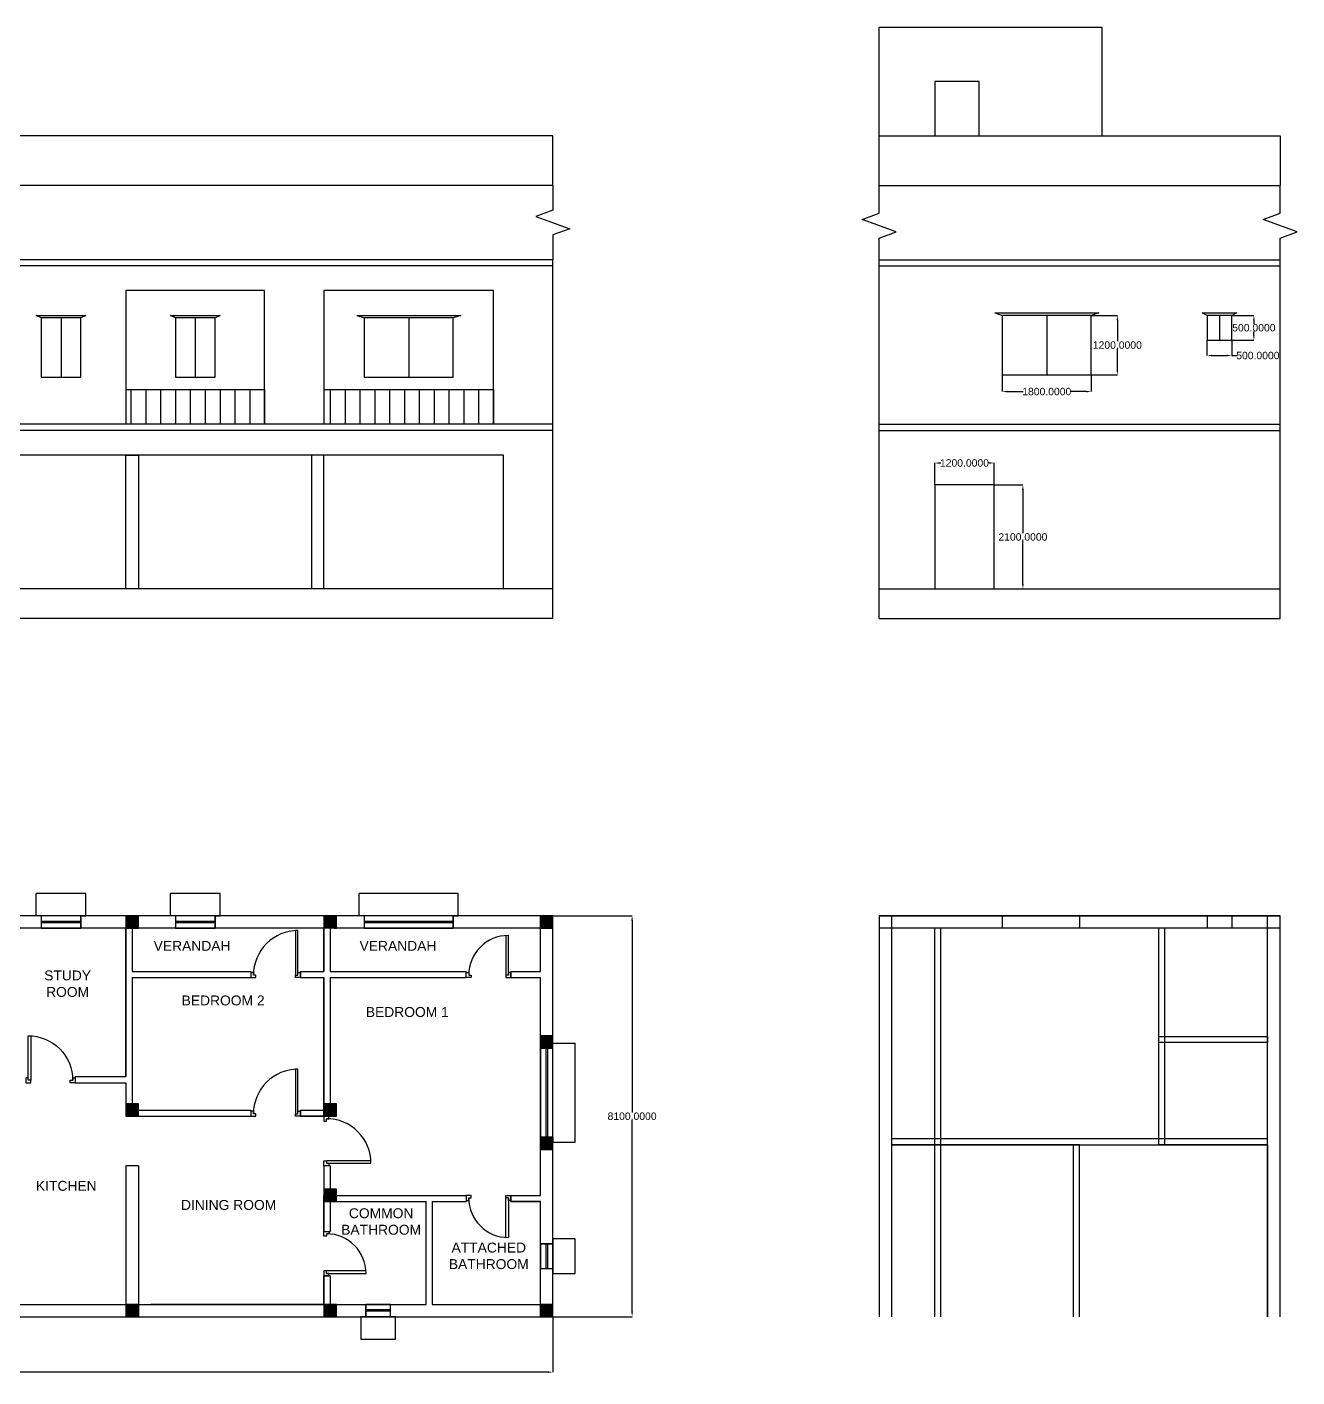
# Model space of a CAD drawing. Header units: inches. Extents: x -18025 to 46034, y -1217 to 26050.
# Drawn here: x 20375 to 46034, y -1217 to 26050 of the extents above; entities that cross this region are included whole.
import ezdxf

# ---------------------------------------------------------------- set-up
doc = ezdxf.new("R2010")
doc.units = ezdxf.units.IN
doc.header["$MEASUREMENT"] = 0
for name, color, linetype in [('chajja', 7, 'Continuous'), ('columns', 3, 'Continuous'), ('dimension lines', 211, 'Continuous'), ('doors', 2, 'Continuous'), ('ext walls', 4, 'Continuous'), ('inn walls', 101, 'Continuous'), ('texts', 161, 'Continuous'), ('verandah', 7, 'Continuous'), ('windows', 21, 'Continuous')]:
    doc.layers.add(name, color=color, linetype=linetype)
doc.styles.add('Annotative', font='Arial.ttf')
doc.styles.add('style1', font='Arial.ttf', dxfattribs={"height": 4})
doc.dimstyles.new('Annotative', dxfattribs={"dimscale": 0, "dimtxt": 150, "dimasz": 100, "dimexe": 0.18, "dimexo": 0.0625, "dimgap": 0.09, "dimtad": 0, "dimtih": 1, "dimtoh": 1, "dimdec": 4, "dimzin": 0, "dimdsep": 46, "dimtxsty": 'Annotative', "dimcen": -0.09, "dimadec": 0, "dimazin": 0, "dimtfac": 1, "dimtdec": 4, "dimtofl": 0, "dimtmove": 0, "dimatfit": 3, "dimfxl": 1, "dimtolj": 1, "dimtzin": 0, "dimarcsym": 0})

# ---------------------------------------------------------------- blocks, each defined once
blk = doc.blocks.new('*D3')
at = {"layer": 'DEFPOINTS', "color": 0, "transparency": 16777216}
for p in [(31000, 8100), (31000, 0), (32600, 0)]:
    blk.add_point(p, dxfattribs=at)
at = {"layer": 'dimension lines', "color": 0, "lineweight": -2, "transparency": 16777216}
for p, q in [((31000, 8100), (32600, 8100)), ((32600, 8000), (32600, 4127)), ((32600, 100), (32600, 3973)), ((31000, 0), (32600, 0))]:
    blk.add_line(p, q, dxfattribs=at)
at = {"layer": 'dimension lines', "color": 0, "transparency": 16777216}
for points in [[(32584, 8000), (32617, 8000), (32600, 8100)], [(32584, 100), (32617, 100), (32600, 0)]]:
    blk.add_solid(points, dxfattribs=at)
at = {"layer": 'dimension lines', "color": 0, "transparency": 16777216, "insert": (32600, 4050), "char_height": 150, "attachment_point": 5, "style": 'Annotative'}
blk.add_mtext('\\A1;8100.0000', dxfattribs=at)
blk = doc.blocks.new('*D4')
at = {"layer": 'DEFPOINTS', "color": 0, "transparency": 16777216}
for p in [(0, 0), (31000, 0), (31000, -1119)]:
    blk.add_point(p, dxfattribs=at)
at = {"layer": 'dimension lines', "color": 0, "lineweight": -2, "transparency": 16777216}
for p, q in [((0, 0), (0, -1119)), ((31000, 0), (31000, -1119)), ((100, -1119), (14956, -1119)), ((30900, -1119), (16044, -1119))]:
    blk.add_line(p, q, dxfattribs=at)
at = {"layer": 'dimension lines', "color": 0, "transparency": 16777216}
for points in [[(100, -1102), (100, -1135), (0, -1119)], [(30900, -1102), (30900, -1135), (31000, -1119)]]:
    blk.add_solid(points, dxfattribs=at)
at = {"layer": 'dimension lines', "color": 0, "transparency": 16777216, "insert": (15500, -1119), "char_height": 150, "attachment_point": 5, "style": 'Annotative'}
blk.add_mtext('\\A1;31000.0000', dxfattribs=at)
blk = doc.blocks.new('*D59')
at = {"layer": 'DEFPOINTS', "color": 0, "transparency": 16777216}
for p in [(41878, 20225), (42404, 20225), (41878, 19025)]:
    blk.add_point(p, dxfattribs=at)
at = {"layer": 'dimension lines', "color": 0, "lineweight": -2, "transparency": 16777216}
for p, q in [((41878, 20225), (42405, 20225)), ((42404, 20125), (42404, 19702)), ((42404, 19125), (42404, 19548)), ((41878, 19025), (42405, 19025))]:
    blk.add_line(p, q, dxfattribs=at)
at = {"layer": 'dimension lines', "color": 0, "transparency": 16777216}
for points in [[(42388, 20125), (42421, 20125), (42404, 20225)], [(42388, 19125), (42421, 19125), (42404, 19025)]]:
    blk.add_solid(points, dxfattribs=at)
at = {"layer": 'dimension lines', "color": 0, "transparency": 16777216, "insert": (42404, 19625), "char_height": 150, "attachment_point": 5, "style": 'Annotative'}
blk.add_mtext('\\A1;1200.0000', dxfattribs=at)
blk = doc.blocks.new('*D60')
at = {"layer": 'DEFPOINTS', "color": 0, "transparency": 16777216}
for p in [(40078, 19025), (41878, 19025), (41878, 18686)]:
    blk.add_point(p, dxfattribs=at)
at = {"layer": 'dimension lines', "color": 0, "lineweight": -2, "transparency": 16777216}
for p, q in [((40078, 19025), (40078, 18686)), ((41878, 19025), (41878, 18686)), ((40178, 18686), (40499, 18686)), ((41778, 18686), (41457, 18686))]:
    blk.add_line(p, q, dxfattribs=at)
at = {"layer": 'dimension lines', "color": 0, "transparency": 16777216}
for points in [[(40178, 18703), (40178, 18670), (40078, 18686)], [(41778, 18703), (41778, 18670), (41878, 18686)]]:
    blk.add_solid(points, dxfattribs=at)
at = {"layer": 'dimension lines', "color": 0, "transparency": 16777216, "insert": (40978, 18686), "char_height": 150, "attachment_point": 5, "style": 'Annotative'}
blk.add_mtext('\\A1;1800.0000', dxfattribs=at)
blk = doc.blocks.new('*D61')
at = {"layer": 'DEFPOINTS', "color": 0, "transparency": 16777216}
for p in [(39915, 16800), (40496, 16800), (39915, 14700)]:
    blk.add_point(p, dxfattribs=at)
at = {"layer": 'dimension lines', "color": 0, "lineweight": -2, "transparency": 16777216}
for p, q in [((39915, 16800), (40496, 16800)), ((40496, 16700), (40496, 15827)), ((40496, 14800), (40496, 15673)), ((39915, 14700), (40496, 14700))]:
    blk.add_line(p, q, dxfattribs=at)
at = {"layer": 'dimension lines', "color": 0, "transparency": 16777216}
for points in [[(40479, 16700), (40512, 16700), (40496, 16800)], [(40479, 14800), (40512, 14800), (40496, 14700)]]:
    blk.add_solid(points, dxfattribs=at)
at = {"layer": 'dimension lines', "color": 0, "transparency": 16777216, "insert": (40496, 15750), "char_height": 150, "attachment_point": 5, "style": 'Annotative'}
blk.add_mtext('\\A1;2100.0000', dxfattribs=at)
blk = doc.blocks.new('*D62')
at = {"layer": 'DEFPOINTS', "color": 0, "transparency": 16777216}
for p in [(38715, 17244), (38715, 16800), (39915, 16800)]:
    blk.add_point(p, dxfattribs=at)
at = {"layer": 'dimension lines', "color": 0, "lineweight": -2, "transparency": 16777216}
for p, q in [((38715, 16800), (38715, 17244)), ((38815, 17244), (38836, 17244)), ((39815, 17244), (39794, 17244)), ((39915, 16800), (39915, 17244))]:
    blk.add_line(p, q, dxfattribs=at)
at = {"layer": 'dimension lines', "color": 0, "transparency": 16777216}
for points in [[(38815, 17261), (38815, 17227), (38715, 17244)], [(39815, 17261), (39815, 17227), (39915, 17244)]]:
    blk.add_solid(points, dxfattribs=at)
at = {"layer": 'dimension lines', "color": 0, "transparency": 16777216, "insert": (39315, 17244), "char_height": 150, "attachment_point": 5, "style": 'Annotative'}
blk.add_mtext('\\A1;1200.0000', dxfattribs=at)
blk = doc.blocks.new('*D63')
at = {"layer": 'DEFPOINTS', "color": 0, "transparency": 16777216}
for p in [(44715, 20225), (45162, 20225), (44715, 19725)]:
    blk.add_point(p, dxfattribs=at)
at = {"layer": 'dimension lines', "color": 0, "lineweight": -2, "transparency": 16777216}
for p, q in [((44715, 20225), (45162, 20225)), ((45162, 20125), (45162, 20052)), ((44715, 19725), (45162, 19725)), ((45162, 19825), (45162, 19898))]:
    blk.add_line(p, q, dxfattribs=at)
at = {"layer": 'dimension lines', "color": 0, "transparency": 16777216}
for points in [[(45145, 20125), (45178, 20125), (45162, 20225)], [(45145, 19825), (45178, 19825), (45162, 19725)]]:
    blk.add_solid(points, dxfattribs=at)
at = {"layer": 'dimension lines', "color": 0, "transparency": 16777216, "insert": (45162, 19975), "char_height": 150, "attachment_point": 5, "style": 'Annotative'}
blk.add_mtext('\\A1;500.0000', dxfattribs=at)
blk = doc.blocks.new('*D64')
at = {"layer": 'DEFPOINTS', "color": 0, "transparency": 16777216}
for p in [(44215, 19725), (44715, 19725), (44715, 19414)]:
    blk.add_point(p, dxfattribs=at)
at = {"layer": 'dimension lines', "color": 0, "lineweight": -2, "transparency": 16777216}
for p, q in [((44215, 19725), (44215, 19414)), ((44715, 19725), (44715, 19414)), ((44315, 19414), (44615, 19414)), ((44715, 19414), (44815, 19414))]:
    blk.add_line(p, q, dxfattribs=at)
at = {"layer": 'dimension lines', "color": 0, "transparency": 16777216}
for points in [[(44315, 19431), (44315, 19398), (44215, 19414)], [(44615, 19431), (44615, 19398), (44715, 19414)]]:
    blk.add_solid(points, dxfattribs=at)
at = {"layer": 'dimension lines', "color": 0, "transparency": 16777216, "insert": (45243, 19414), "char_height": 150, "attachment_point": 5, "style": 'Annotative'}
blk.add_mtext('\\A1;500.0000', dxfattribs=at)

msp = doc.modelspace()

# ---------------------------------------------------------------- hatches: boundary and pattern name
at = {"layer": 'columns'}
h = msp.add_hatch(dxfattribs=at)
h.set_pattern_fill('ANSI31', color=256)
h.set_pattern_definition([(45, (36045.0383, 2740.78081), (-0.0883883476, 0.0883883476), [])])
h.paths.add_polyline_path([(22625, 8100), (22375, 8100), (22375, 7850), (22625, 7850)])
h = msp.add_hatch(dxfattribs=at)
h.set_pattern_fill('ANSI31', color=256)
h.set_pattern_definition([(45, (40045.0383, 2740.78081), (-0.0883883476, 0.0883883476), [])])
h.paths.add_polyline_path([(26625, 8100), (26375, 8100), (26375, 7850), (26625, 7850)])
h = msp.add_hatch(dxfattribs=at)
h.set_pattern_fill('ANSI31', color=256)
h.set_pattern_definition([(45, (44420.0383, 2740.78081), (-0.0883883476, 0.0883883476), [])])
h.paths.add_polyline_path([(31000, 8100), (30750, 8100), (30750, 7850), (31000, 7850)])
h = msp.add_hatch(dxfattribs=at)
h.set_pattern_fill('ANSI31', color=256)
h.set_pattern_definition([(45, (44420.0383, 315.78081), (-0.0883883476, 0.0883883476), [])])
h.paths.add_polyline_path([(31000, 5675), (30750, 5675), (30750, 5425), (31000, 5425)])
h = msp.add_hatch(dxfattribs=at)
h.set_pattern_fill('ANSI31', color=256)
h.set_pattern_definition([(45, (36045.0383, -1059.21919), (-0.0883883476, 0.0883883476), [])])
h.paths.add_polyline_path([(22625, 4300), (22375, 4300), (22375, 4050), (22625, 4050)])
h = msp.add_hatch(dxfattribs=at)
h.set_pattern_fill('ANSI31', color=256)
h.set_pattern_definition([(45, (40045.0383, -1059.21919), (-0.0883883476, 0.0883883476), [])])
h.paths.add_polyline_path([(26625, 4300), (26375, 4300), (26375, 4050), (26625, 4050)])
h = msp.add_hatch(dxfattribs=at)
h.set_pattern_fill('ANSI31', color=256)
h.set_pattern_definition([(45, (44420.0383, -1734.21919), (-0.0883883476, 0.0883883476), [])])
h.paths.add_polyline_path([(31000, 3625), (30750, 3625), (30750, 3375), (31000, 3375)])
h = msp.add_hatch(dxfattribs=at)
h.set_pattern_fill('ANSI31', color=256)
h.set_pattern_definition([(45, (40045.0383, -2784.21919), (-0.0883883476, 0.0883883476), [])])
h.paths.add_polyline_path([(26625, 2575), (26375, 2575), (26375, 2325), (26625, 2325)])
h = msp.add_hatch(dxfattribs=at)
h.set_pattern_fill('ANSI31', color=256)
h.set_pattern_definition([(45, (36045.0383, -5109.21919), (-0.0883883476, 0.0883883476), [])])
h.paths.add_polyline_path([(22625, 250), (22375, 250), (22375, 0), (22625, 0)])
h = msp.add_hatch(dxfattribs=at)
h.set_pattern_fill('ANSI31', color=256)
h.set_pattern_definition([(45, (40045.0383, -5109.21919), (-0.0883883476, 0.0883883476), [])])
h.paths.add_polyline_path([(26625, 250), (26375, 250), (26375, 0), (26625, 0)])
h = msp.add_hatch(dxfattribs=at)
h.set_pattern_fill('ANSI31', color=256)
h.set_pattern_definition([(45, (44420.0383, -5109.21919), (-0.0883883476, 0.0883883476), [])])
h.paths.add_polyline_path([(31000, 250), (30750, 250), (30750, 0), (31000, 0)])

# ---------------------------------------------------------------- linework, layer by layer
at = {"layer": 'chajja'}
for p, q in [((20662.5, 20175), (20562.5, 20225)), ((20562.5, 20225), (21562.5, 20225)), ((21562.5, 20225), (21462.5, 20175)), ((23375, 20175), (23275, 20225)), ((23275, 20225), (24275, 20225)), ((24275, 20225), (24175, 20175)), ((27037.5, 20225), (29137.5, 20225)), ((27037.5, 20225), (27187.5, 20175)), ((29137.5, 20225), (28987.5, 20175)), ((39927.57992, 20275), (42027.57992, 20275)), ((39927.57992, 20275), (40077.57992, 20225)), ((42027.57992, 20275), (41877.57992, 20225)), ((20562.5, 8100), (20562.5, 8550)), ((21562.5, 8550), (20562.5, 8550)), ((21562.5, 8100), (21562.5, 8550)), ((23275, 8100), (23275, 8550)), ((24275, 8550), (23275, 8550)), ((24275, 8100), (24275, 8550)), ((27087.5, 8100), (27087.5, 8550)), ((29087.5, 8550), (27087.5, 8550)), ((29087.5, 8100), (29087.5, 8550)), ((20662.5, 8100), (20562.5, 8100)), ((21462.5, 8100), (21562.5, 8100)), ((23375, 8100), (23275, 8100)), ((24175, 8100), (24275, 8100)), ((27187.5, 8100), (27087.5, 8100)), ((28987.5, 8100), (29087.5, 8100)), ((31000, 5425), (31000, 5525)), ((31000, 5525), (31450, 5525)), ((31450, 3525), (31450, 5525)), ((31000, 3625), (31000, 3525)), ((31000, 3525), (31450, 3525)), ((31000, 1475), (31000, 1575)), ((31000, 1575), (31000, 875)), ((31450, 1575), (31000, 1575)), ((31450, 875), (31450, 1575)), ((31000, 875), (31450, 875)), ((27818.75, 0), (27118.75, 0)), ((27118.75, 0), (27118.75, -450)), ((27718.75, 0), (27818.75, 0)), ((27818.75, -450), (27818.75, 0)), ((27118.75, -450), (27818.75, -450))]:
    msp.add_line(p, q, dxfattribs=at)
msp.add_lwpolyline([(44215.07992, 20225), (44115.07992, 20275), (44815.07992, 20275), (44715.07992, 20225)], dxfattribs=at)
at = {"layer": 'columns'}
for points in [[(22375, 7850), (22625, 7850), (22625, 8100), (22375, 8100)], [(30750, 7850), (31000, 7850), (31000, 8100), (30750, 8100)], [(30750, 5425), (31000, 5425), (31000, 5675), (30750, 5675)], [(22375, 4050), (22625, 4050), (22625, 4300), (22375, 4300)], [(26375, 4050), (26625, 4050), (26625, 4300), (26375, 4300)], [(30750, 3375), (31000, 3375), (31000, 3625), (30750, 3625)], [(26375, 2325), (26625, 2325), (26625, 2575), (26375, 2575)], [(22375, 0), (22625, 0), (22625, 250), (22375, 250)], [(26375, 0), (26625, 0), (26625, 250), (26375, 250)], [(30750, 0), (31000, 0), (31000, 250), (30750, 250)]]:
    msp.add_lwpolyline(points, close=True, dxfattribs=at)
at = {"layer": 'doors'}
for p, q in [((25850, 7800), (25800, 7800)), ((25800, 7800), (25800, 6900)), ((30050, 7700), (30050, 6900)), ((30100, 6900), (30100, 7700)), ((20400, 5675), (20450, 5675)), ((20450, 5675), (20450, 4775)), ((25850, 5000), (25800, 5000)), ((25800, 5000), (25800, 4100)), ((27325, 3150), (26425, 3150)), ((27325, 3100), (27325, 3150)), ((30050, 1600), (30050, 2400)), ((30100, 2400), (30100, 1600)), ((27225, 925), (26425, 925)), ((26425, 875), (27225, 875))]:
    msp.add_line(p, q, dxfattribs=at)
msp.add_lwpolyline([(39615.07992, 23850), (39615.07992, 24950), (38715.07992, 24950), (38715.07992, 23850)], dxfattribs=at)
for points in [[(39915.07992, 14700), (39915.07992, 16800), (38715.07992, 16800), (38715.07992, 14700)], [(25000, 6900), (24950, 6900), (24950, 6950), (24900, 6950), (24900, 6850), (25000, 6850)], [(25800, 6900), (25850, 6900), (25850, 6950), (25900, 6950), (25900, 6850), (25800, 6850)], [(29300, 6950), (29300, 6900), (29350, 6900), (29350, 6850), (29250, 6850), (29250, 6950)], [(30100, 6950), (30100, 6900), (30050, 6900), (30050, 6850), (30150, 6850), (30150, 6950)], [(20450, 4775), (20400, 4775), (20400, 4825), (20350, 4825), (20350, 4725), (20450, 4725)], [(21250, 4775), (21300, 4775), (21300, 4825), (21350, 4825), (21350, 4725), (21250, 4725)], [(25000, 4100), (24950, 4100), (24950, 4150), (24900, 4150), (24900, 4050), (25000, 4050)], [(25800, 4100), (25850, 4100), (25850, 4150), (25900, 4150), (25900, 4050), (25800, 4050)], [(26425, 3950), (26425, 4000), (26475, 4000), (26475, 4050), (26375, 4050), (26375, 3950)], [(26425, 3150), (26425, 3100), (26475, 3100), (26475, 3050), (26375, 3050), (26375, 3150)], [(29300, 2350), (29300, 2400), (29350, 2400), (29350, 2450), (29250, 2450), (29250, 2350)], [(30100, 2350), (30100, 2400), (30050, 2400), (30050, 2450), (30150, 2450), (30150, 2350)], [(26475, 1675), (26425, 1675), (26425, 1625), (26375, 1625), (26375, 1725), (26475, 1725)], [(26475, 875), (26425, 875), (26425, 925), (26375, 925), (26375, 825), (26475, 825)]]:
    msp.add_lwpolyline(points, close=True, dxfattribs=at)
for points in [[(25850, 6900), (25850, 7800, 0.4142135624), (24950, 6900)], [(20400, 4775), (20400, 5675, -0.4142135624), (21300, 4775)], [(25850, 4100), (25850, 5000, 0.4142135624), (24950, 4100)], [(26425, 3100), (27325, 3100, 0.4142135624), (26425, 4000)]]:
    msp.add_lwpolyline(points, format="xyb", dxfattribs=at)
for centre, start, end in [((30100, 6900), 90, 180), ((30100, 2400), 180, 270), ((26425, 875), 0, 90)]:
    msp.add_arc(centre, 800, start, end, dxfattribs=at)
at = {"layer": 'ext walls'}
for p, q in [((37590.07992, 22852), (37590.07992, 26050)), ((37590.07992, 26050), (42090.07992, 26050)), ((42090.07992, 26050), (42090.07992, 23850)), ((31000, 23850), (16875, 23850)), ((31000, 22850), (31000, 23850)), ((37590.07992, 23850), (45690.07992, 23850)), ((45690.07992, 23850), (45690.07992, 22852)), ((31000, 22850), (16875, 22850)), ((37590.07992, 22850), (45690.07992, 22850)), ((31000, 21350), (16875, 21350)), ((31000, 14700), (31000, 21350)), ((37590.07992, 21350), (45690.07992, 21350)), ((37590.07992, 14100), (37590.07992, 21350)), ((45690.07992, 14100), (45690.07992, 21350)), ((31000, 21225), (16875, 21225)), ((37590.07992, 21225), (45690.07992, 21225)), ((25175, 20729.16922), (22375, 20729.16922)), ((22375, 20729.16922), (22375, 18025)), ((25175, 18025), (25175, 20729.16922)), ((29800, 20729.16922), (26375, 20729.16922)), ((26375, 20729.16922), (26375, 18025)), ((29800, 18025), (29800, 20729.16922)), ((31000, 18025), (16875, 18025)), ((26375, 18025), (25175, 18025)), ((31000, 18025), (29800, 18025)), ((37590.07992, 18025), (45690.07992, 18025)), ((31000, 17900), (16875, 17900)), ((37590.07992, 17900), (45690.07992, 17900)), ((30000, 17400), (19750, 17400)), ((22375, 17400), (22625, 17400)), ((22375, 14700), (22375, 17400)), ((22625, 17400), (22625, 14700)), ((26375, 17400), (26125, 17400)), ((26125, 17400), (26125, 14700)), ((26375, 14700), (26375, 17400)), ((30000, 14700), (30000, 17400)), ((31000, 14700), (16875, 14700)), ((22625, 14700), (22375, 14700)), ((31000, 14700), (30000, 14700)), ((31000, 14100), (31000, 14700)), ((37590.07992, 14700), (45690.07992, 14700)), ((31000, 14100), (0, 14100)), ((37590.07992, 14100), (45690.07992, 14100)), ((31000, 8100), (0, 8100)), ((30750, 6975), (30750, 8100)), ((31000, 0), (31000, 8100)), ((37590.07992, 8100), (37590.07992, 0)), ((45690.07992, 8100), (37590.07992, 8100)), ((37590.07992, 8100), (45690.07992, 8100)), ((37840.07992, 8100), (37840.07992, 0)), ((45440.07992, 0), (45440.07992, 8100)), ((45690.07992, 0), (45690.07992, 8100)), ((31000, 7850), (0, 7850)), ((45690.07992, 7850), (37590.07992, 7850)), ((30750, 2450), (30750, 6850)), ((30750, 0), (30750, 2325)), ((0, 0), (31000, 0)), ((19750, 250), (26500, 250)), ((26500, 250), (28437.5, 250)), ((28562.5, 250), (31000, 250))]:
    msp.add_line(p, q, dxfattribs=at)
at = {"layer": 'ext walls', "linetype": 'Continuous'}
for points in [[(31000, 22852), (31000, 22350), (30656.56532, 22225), (31343.43468, 21975), (31000, 21850), (31000, 21348)], [(37590.07992, 21223), (37590.07992, 21787.5), (37933.51459, 21912.5), (37246.64524, 22162.5), (37590.07992, 22287.5), (37590.07992, 22852)], [(45690.07992, 21223), (45690.07992, 21787.5), (46033.51459, 21912.5), (45346.64524, 22162.5), (45690.07992, 22287.5), (45690.07992, 22852)]]:
    msp.add_lwpolyline(points, dxfattribs=at)
at = {"layer": 'inn walls'}
for p, q in [((22375, 4850), (22375, 7850)), ((22375, 7850), (22375, 4850)), ((22375, 7850), (22375, 6850)), ((26375, 7850), (26375, 6975)), ((26375, 6975), (26375, 7850)), ((26500, 7850), (26500, 6975)), ((38715.07992, 0), (38715.07992, 7850)), ((38840.07992, 0), (38840.07992, 7850)), ((43240.07992, 3475), (43240.07992, 7850)), ((43365.07992, 3475), (43365.07992, 7850)), ((22500, 6975), (24900, 6975)), ((22500, 6850), (24900, 6850)), ((24900, 6975), (24900, 6850)), ((25900, 6850), (25900, 6975)), ((25900, 6975), (26375, 6975)), ((25900, 6850), (26375, 6850)), ((26375, 4050), (26375, 6850)), ((26375, 6850), (26375, 4050)), ((26500, 6975), (29250, 6975)), ((26500, 6850), (26500, 4050)), ((26500, 6850), (29250, 6850)), ((29250, 6850), (29250, 6975)), ((30150, 6975), (30750, 6975)), ((30150, 6975), (30150, 6850)), ((30150, 6850), (30750, 6850)), ((43240.07992, 5662.5), (45440.07992, 5662.5)), ((45440.07992, 5537.5), (43240.07992, 5537.5)), ((45440.07992, 5662.5), (45440.07992, 5537.5)), ((21350, 4850), (21350, 4725)), ((24900, 4175), (24900, 4050)), ((25900, 4050), (25900, 4175)), ((26500, 4050), (25900, 4050)), ((26375, 4050), (26500, 4050)), ((37840.07992, 3600), (45440.07992, 3600)), ((37840.07992, 3475), (45440.07992, 3475)), ((41640.07992, 3475), (37840.07992, 3475)), ((45440.07992, 3475), (43240.07992, 3475)), ((45440.07992, 3475), (45440.07992, 0)), ((22625, 3050), (22375, 3050)), ((22375, 3050), (22375, 0)), ((22625, 3050), (22625, 250)), ((26500, 3050), (26375, 3050)), ((26375, 3050), (26375, 1725)), ((26500, 3050), (26500, 1725)), ((26375, 2450), (28562.5, 2450)), ((26375, 1725), (26375, 2450)), ((26375, 2325), (28437.5, 2325)), ((26375, 2325), (26375, 2215.33258)), ((26375, 2215.33258), (26375, 1725)), ((28437.5, 250), (28437.5, 2325)), ((28562.5, 2450), (29250, 2450)), ((28562.5, 2325), (28562.5, 250)), ((28562.5, 2325), (29250, 2325)), ((29250, 2450), (29250, 2325)), ((30150, 2325), (30150, 2450)), ((30150, 2450), (30750, 2450)), ((30750, 2325), (30150, 2325)), ((30150, 2325), (30750, 2325)), ((26375, 1725), (26500, 1725)), ((26375, 250), (26375, 825)), ((26500, 825), (26375, 825)), ((26375, 825), (26375, 250)), ((26500, 825), (26500, 250)), ((22625, 250), (22625, 0)), ((26375, 250), (22875, 250)), ((26375, 250), (26375, 0)), ((26500, 250), (26500, 0))]:
    msp.add_line(p, q, dxfattribs=at)
for points in [[(22375, 7850), (22375, 4850)], [(22500, 7850), (22500, 6975)], [(22500, 6850), (22500, 4175), (24900, 4175)], [(21350, 4850), (22375, 4850)], [(21350, 4725), (22375, 4725)], [(22375, 4725), (22375, 4050), (24900, 4050)], [(25900, 4175), (26375, 4175)], [(25900, 4050), (26375, 4050)], [(41515.07992, 0), (41515.07992, 3475)], [(41640.07992, 0), (41640.07992, 3475)]]:
    msp.add_lwpolyline(points, dxfattribs=at)
at = {"layer": 'verandah'}
for p, q in [((22375, 18725), (25175, 18725)), ((22475, 18725), (22475, 18025)), ((22775, 18725), (22775, 18025)), ((23075, 18725), (23075, 18025)), ((23375, 18725), (23375, 18025)), ((23675, 18725), (23675, 18025)), ((23975, 18725), (23975, 18025)), ((24275, 18725), (24275, 18025)), ((24575, 18725), (24575, 18025)), ((24875, 18725), (24875, 18025)), ((25175, 18725), (25175, 18025)), ((26375, 18725), (29800, 18725)), ((26500, 18725), (26500, 18025)), ((26800, 18725), (26800, 18025)), ((27100, 18725), (27100, 18025)), ((27400, 18725), (27400, 18025)), ((27700, 18725), (27700, 18025)), ((28000, 18725), (28000, 18025)), ((28300, 18725), (28300, 18025)), ((28600, 18725), (28600, 18025)), ((28900, 18725), (28900, 18025)), ((29200, 18725), (29200, 18025)), ((29500, 18725), (29500, 18025)), ((29800, 18725), (29800, 18025))]:
    msp.add_line(p, q, dxfattribs=at)
at = {"layer": 'windows'}
for p, q in [((40977.57992, 20225), (40977.57992, 19025)), ((44465.07992, 20225), (44465.07992, 19725)), ((21062.5, 20175), (21062.5, 18975)), ((23775, 20175), (23775, 18975)), ((28087.5, 20175), (28087.5, 18975)), ((20662.5, 8100), (20662.5, 7850)), ((20662.5, 7990), (21462.5, 7990)), ((20662.5, 7960), (21462.5, 7960)), ((21462.5, 8100), (21462.5, 7850)), ((23375, 8100), (23375, 7850)), ((23375, 7990), (24175, 7990)), ((23375, 7960), (24175, 7960)), ((24175, 8100), (24175, 7850)), ((27187.5, 8100), (27187.5, 7850)), ((27187.5, 7990), (28987.5, 7990)), ((27187.5, 7990), (28987.5, 7990)), ((27187.5, 7960), (28987.5, 7960)), ((28987.5, 8100), (28987.5, 7850)), ((40077.57992, 8100), (40077.57992, 7850)), ((41640.07992, 8100), (41640.07992, 7850)), ((44215.07992, 8100), (44215.07992, 7850)), ((44715.07992, 8100), (44715.07992, 7850)), ((30750, 5425), (31000, 5425)), ((30860, 5425), (30860, 3625)), ((30890, 5425), (30890, 3625)), ((30890, 5425), (30890, 3625)), ((30750, 3625), (31000, 3625)), ((30750, 1475), (31000, 1475)), ((30860, 1475), (30860, 975)), ((30890, 1475), (30890, 975)), ((30750, 975), (31000, 975)), ((27218.75, 0), (27218.75, 250)), ((27718.75, 140), (27218.75, 140)), ((27718.75, 110), (27218.75, 110)), ((27718.75, 0), (27718.75, 250))]:
    msp.add_line(p, q, dxfattribs=at)
for points in [[(40077.57992, 20225), (40077.57992, 19025), (41877.57992, 19025), (41877.57992, 20225)], [(44215.07992, 19725), (44715.07992, 19725), (44715.07992, 20225), (44215.07992, 20225)], [(20662.5, 20175), (20662.5, 18975), (21462.5, 18975), (21462.5, 20175)], [(23375, 20175), (23375, 18975), (24175, 18975), (24175, 20175)], [(27187.5, 20175), (27187.5, 18975), (28987.5, 18975), (28987.5, 20175)], [(20662.5, 7850), (21462.5, 7850), (21462.5, 8100), (20662.5, 8100)], [(23375, 7850), (24175, 7850), (24175, 8100), (23375, 8100)], [(27187.5, 7850), (28987.5, 7850), (28987.5, 8100), (27187.5, 8100)], [(30750, 5425), (30750, 3625), (31000, 3625), (31000, 5425)], [(30750, 1475), (30750, 975), (31000, 975), (31000, 1475)], [(27718.75, 250), (27218.75, 250), (27218.75, 0), (27718.75, 0)]]:
    msp.add_lwpolyline(points, close=True, dxfattribs=at)

# ---------------------------------------------------------------- texts
at = {"layer": 'texts', "char_height": 200, "attachment_point": 1, "style": 'style1'}
for s, width, insert in [('\\pxqc;VERANDAH', 1823.6626073, (22798.13938, 7590.55341)), ('\\pxqc;VERANDAH', 1823.6626073, (26958.16534, 7590.55341)), ('\\pxqc;STUDY ROOM', 1400.6527414, (20495.09676, 6993.69107)), ('\\pxqc;BEDROOM 2', 2643.0579451, (23015.66361, 6488.54029)), ('BEDROOM 1', 2847.2799754, (27220.41051, 6254.84668)), ('\\pxqc;KITCHEN', 1855.0575385, (20241.05407, 2743.95084)), ('\\pxqc;DINING ROOM', 2927.0488995, (22985.58369, 2358.12768)), ('\\pxqc;COMMON \\PBATHROOM', 1189.009705, (26935.43121, 2190.57636)), ('\\pxqc;ATTACHED\\PBATHROOM', 1808.7550696, (28800.01676, 1496.64999))]:
    msp.add_mtext_dynamic_manual_height_columns(s, width=width, gutter_width=20, heights=[0], dxfattribs=dict(at, insert=insert))

# ---------------------------------------------------------------- dimensions: what is measured, and where the dimension line sits
at = {"layer": 'dimension lines'}
for base, p1, p2, picture, middle in [((42404.4063, 20225), (41877.57992, 19025), (41877.57992, 20225), '*D59', (42404.4063, 19625)), ((45161.76361, 20225), (44715.07992, 19725), (44715.07992, 20225), '*D63', (45161.76361, 19975)), ((40495.77459, 16800), (39915.07992, 14700), (39915.07992, 16800), '*D61', (40495.77459, 15750))]:
    dim = msp.add_linear_dim(base=base, p1=p1, p2=p2, angle=90, dimstyle='Annotative', dxfattribs=at)
    dim.commit()
    dim.dimension.update_dxf_attribs({"geometry": picture, "text_midpoint": middle})
for base, p1, p2, picture, middle in [((44715.07992, 19414.48369), (44215.07992, 19725), (44715.07992, 19725), '*D64', (45242.81316, 19414.48369)), ((41877.57992, 18686.19845), (40077.57992, 19025), (41877.57992, 19025), '*D60', (40977.57992, 18686.19845)), ((38715.07992, 17243.89283), (39915.07992, 16800), (38715.07992, 16800), '*D62', (39315.07992, 17243.89283)), ((31000, -1118.68349), (0, 0), (31000, 0), '*D4', (15500, -1118.68349))]:
    dim = msp.add_linear_dim(base=base, p1=p1, p2=p2, dimstyle='Annotative', dxfattribs=at)
    dim.commit()
    dim.dimension.update_dxf_attribs({"geometry": picture, "text_midpoint": middle})
dim = msp.add_aligned_dim(p1=(31000, 8100), p2=(31000, 0), distance=1600.29802, dimstyle='Annotative', dxfattribs=at)
dim.commit()
dim.dimension.update_dxf_attribs({"geometry": '*D3', "text_midpoint": (32600.29802, 4050)})

doc.saveas('drawing.dxf')
